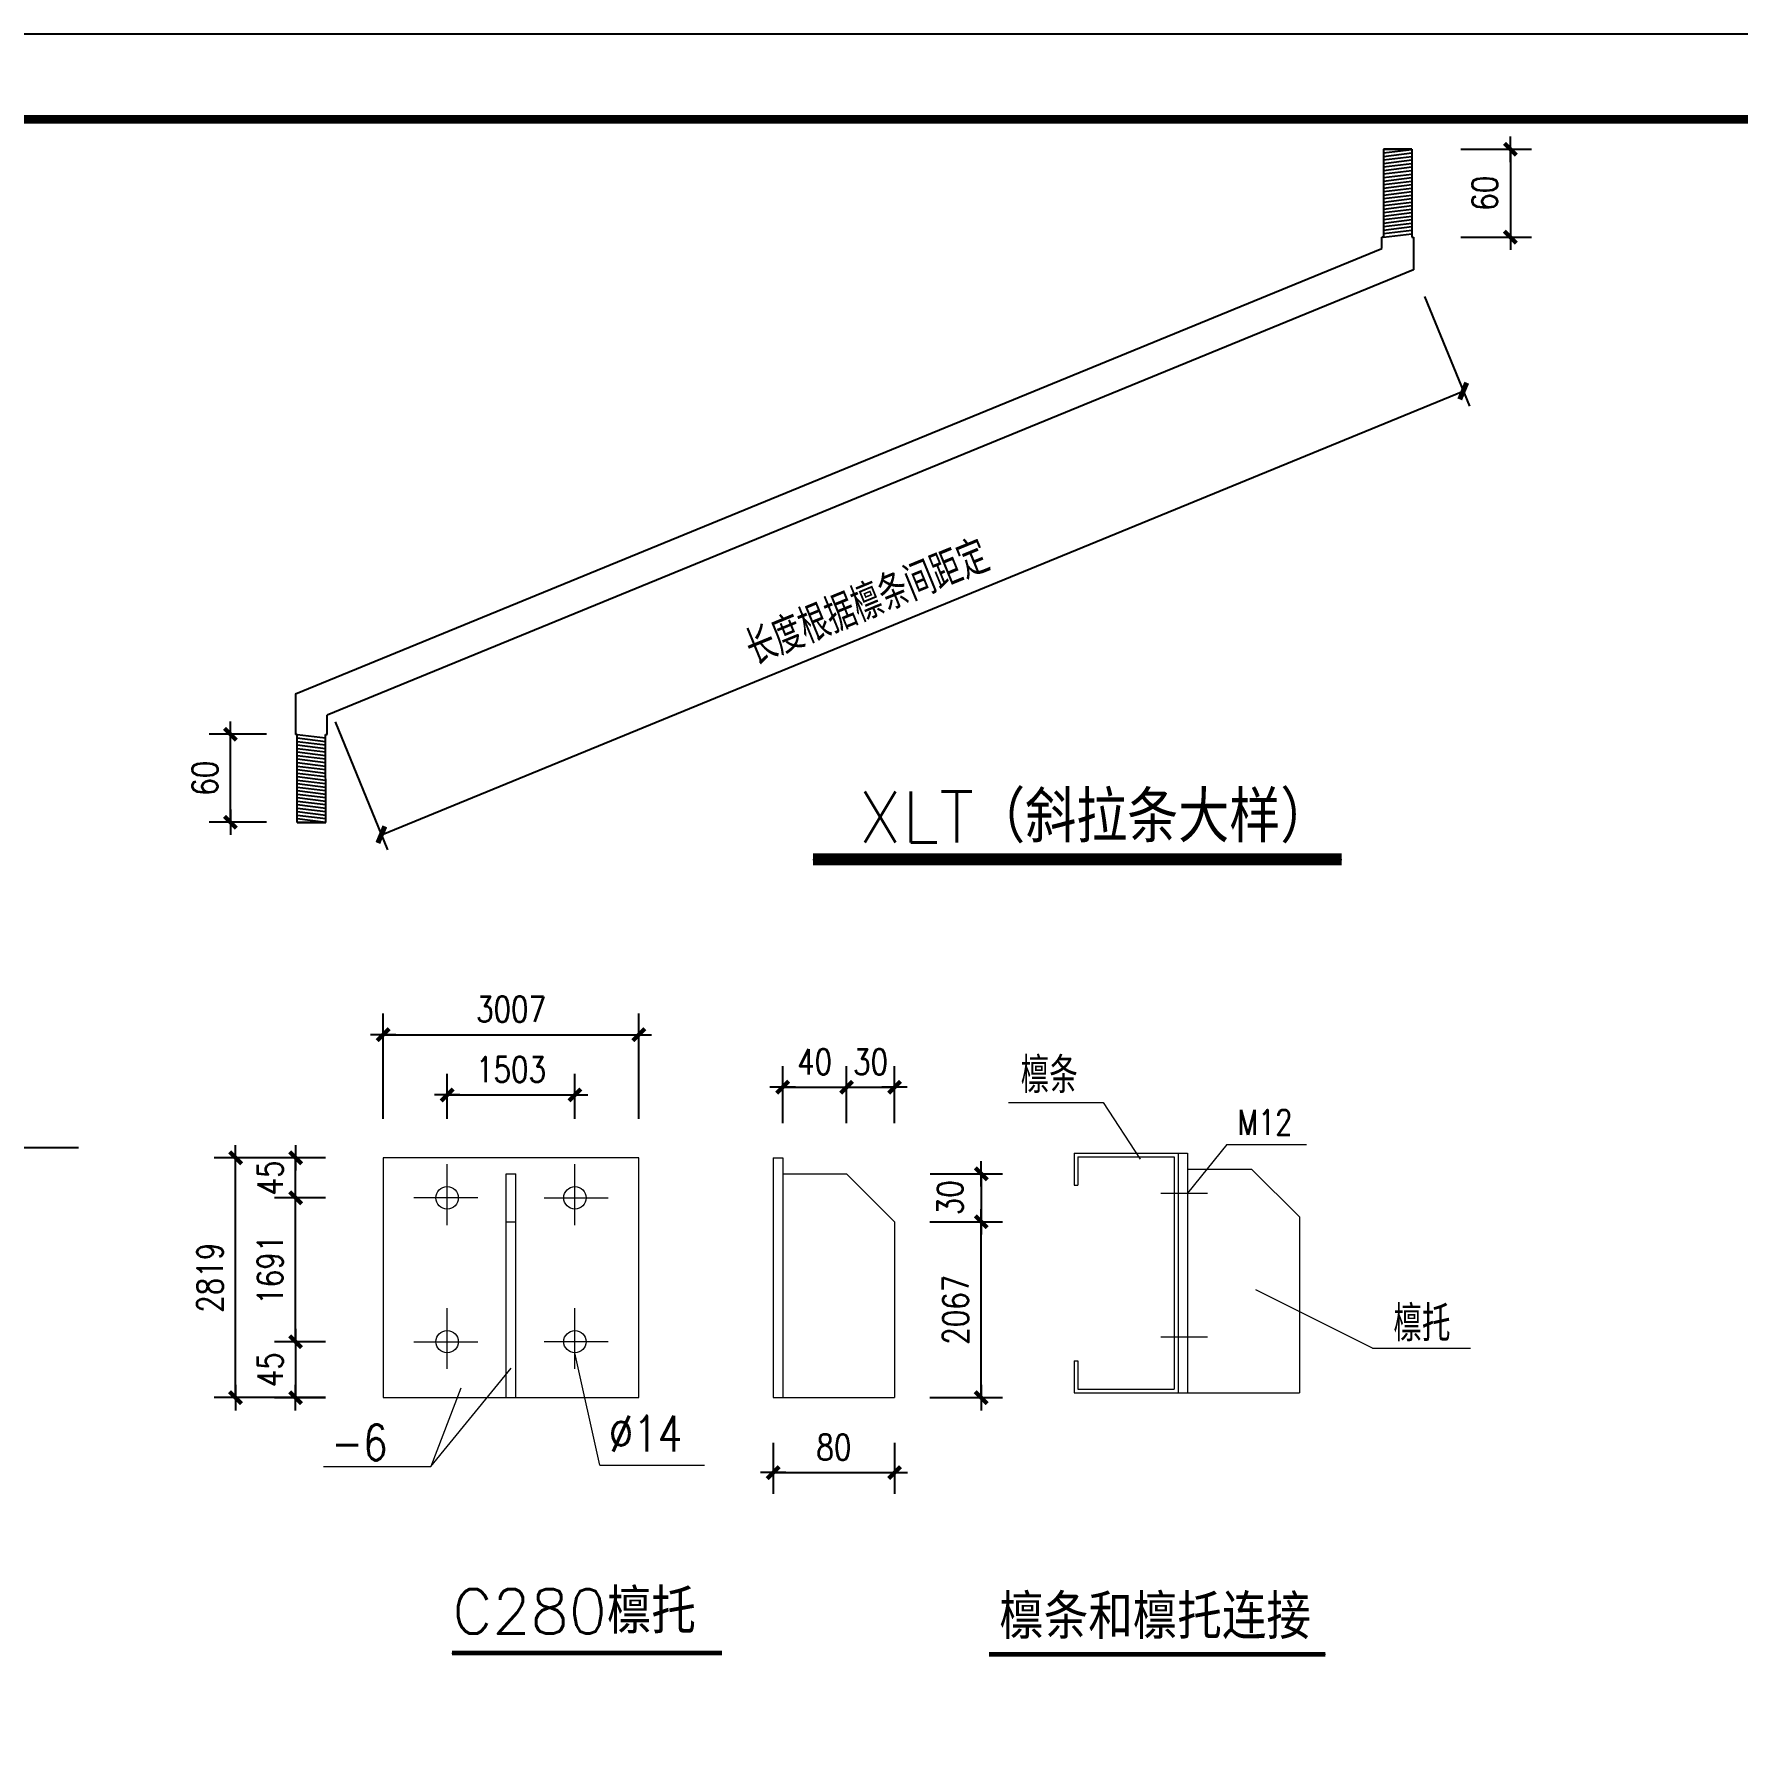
# Model space of a CAD drawing. Extents: x 36360094 to 36697644, y 75306 to 425482.
# Drawn here: x 36646309 to 36666342, y 312983 to 333095 of the extents above; entities that cross this region are included whole.
import ezdxf

# ---------------------------------------------------------------- set-up
doc = ezdxf.new("R2010")
doc.units = 0
doc.header["$LTSCALE"] = 1000
doc.header["$MEASUREMENT"] = 0
doc.linetypes.add('CENTER', pattern=[2, 1.25, -0.25, 0.25, -0.25])
doc.layers.get('0').update_dxf_attribs({"linetype": 'CONTINUOUS'})
doc.layers.get('DEFPOINTS').update_dxf_attribs({"linetype": 'CONTINUOUS'})
for name, color, linetype in [('DIANH', 6, 'CENTER'), ('GREEN', 3, 'CONTINUOUS'), ('PUB_DIM', 3, 'CONTINUOUS'), ('PUB_TITLE', 4, 'CONTINUOUS'), ('RED', 1, 'CONTINUOUS'), ('YELLOW', 2, 'CONTINUOUS'), ('标注', 4, 'CONTINUOUS')]:
    doc.layers.add(name, color=color, linetype=linetype)
doc.styles.add('DIM_FONT', font='SIMPLEX.shx', dxfattribs={"width": 0.8})
doc.styles.add('DIM_FONT_T3', font='SIMPLEX.shx', dxfattribs={"width": 0.8})
doc.styles.add('中西', font='romans.shx', dxfattribs={"width": 0.8, "height": 350, "bigfont": 'hztxt.shx'})
doc.dimstyles.new('DIMN', dxfattribs={"dimtxt": 300, "dimasz": 1, "dimexe": 250, "dimexo": 300, "dimgap": 150, "dimtad": 1, "dimdec": 0, "dimzin": 0, "dimdsep": 46, "dimtxsty": 'DIM_FONT', "dimblk": '_DIMX', "dimcen": 0.09, "dimclrt": 7, "dimadec": 0, "dimazin": 0, "dimtfac": 1, "dimtdec": 0, "dimtix": 1, "dimtmove": 2, "dimatfit": 3, "dimldrblk": '_DIMX', "dimfxl": 0, "dimtolj": 1, "dimtzin": 0, "dimarcsym": 0})
doc.dimstyles.new('DIMN$TCH&&100', dxfattribs={"dimtxt": 300, "dimasz": 1, "dimexe": 250, "dimexo": 300, "dimgap": 150, "dimtad": 1, "dimdec": 0, "dimzin": 0, "dimdsep": 46, "dimtxsty": 'DIM_FONT_T3', "dimblk": '_DIMX', "dimcen": 0.09, "dimclrt": 7, "dimadec": 0, "dimazin": 0, "dimtfac": 1, "dimtdec": 0, "dimtix": 1, "dimtmove": 2, "dimatfit": 3, "dimldrblk": '_DIMX', "dimfxl": 0, "dimtolj": 1, "dimtzin": 0, "dimarcsym": 0})

# ---------------------------------------------------------------- blocks, each defined once
blk = doc.blocks.new('_DIMX')
blk.add_line((-150, 0), (150, 0))
at = {"const_width": 50}
blk.add_lwpolyline([(-70, -70), (70, 70)], dxfattribs=at)
blk = doc.blocks.new('*D56')
at = {"layer": 'DEFPOINTS', "color": 0}
for p in [(36662783, 331742), (36662783, 330708), (36663667, 330708)]:
    blk.add_point(p, dxfattribs=at)
at = {"layer": 'PUB_DIM', "color": 0, "lineweight": -2}
for p, q in [((36663083, 331742), (36663917, 331742)), ((36663667, 331741), (36663667, 330709)), ((36663083, 330708), (36663917, 330708))]:
    blk.add_line(p, q, dxfattribs=at)
for p, rotation in [((36663667, 331742), 90), ((36663667, 330708), 270)]:
    blk.add_blockref('_DIMX', p, dxfattribs=dict(at, rotation=rotation))
at = {"layer": 'PUB_DIM', "color": 7, "insert": (36663367, 331225), "char_height": 300, "attachment_point": 5, "rotation": 90, "style": 'DIM_FONT'}
blk.add_mtext('\\A1;60', dxfattribs=at)
blk = doc.blocks.new('*D57')
at = {"layer": 'DEFPOINTS', "color": 0}
for p in [(36649383, 319883), (36650034, 319883), (36650034, 319414)]:
    blk.add_point(p, dxfattribs=at)
at = {"layer": 'PUB_DIM', "color": 0, "lineweight": -2}
for p, q in [((36649734, 319883), (36649133, 319883)), ((36649383, 319884), (36649383, 319885)), ((36649383, 319414), (36649383, 319883)), ((36649734, 319414), (36649133, 319414)), ((36649383, 319413), (36649383, 319412))]:
    blk.add_line(p, q, dxfattribs=at)
for p, rotation in [((36649383, 319883), 270), ((36649383, 319414), 90)]:
    blk.add_blockref('_DIMX', p, dxfattribs=dict(at, rotation=rotation))
at = {"layer": 'PUB_DIM', "color": 7, "insert": (36649083, 319648), "char_height": 300, "attachment_point": 5, "rotation": 90, "style": 'DIM_FONT'}
blk.add_mtext('\\A1;45', dxfattribs=at)
blk = doc.blocks.new('_ArchTick')
at = {"color": 0, "linetype": 'ByBlock', "const_width": 0.4}
blk.add_lwpolyline([(-0.5, -0.5), (0.5, 0.5)], dxfattribs=at)
blk = doc.blocks.new('*D58')
at = {"layer": 'DEFPOINTS', "color": 0}
for p in [(36648617, 324864), (36649340, 324864), (36649340, 323830)]:
    blk.add_point(p, dxfattribs=at)
at = {"layer": 'PUB_DIM', "color": 0, "lineweight": -2}
for p, q in [((36649040, 324864), (36648367, 324864)), ((36648617, 323831), (36648617, 324863)), ((36649040, 323830), (36648367, 323830))]:
    blk.add_line(p, q, dxfattribs=at)
for p, rotation in [((36648617, 324864), 90), ((36648617, 323830), 270)]:
    blk.add_blockref('_DIMX', p, dxfattribs=dict(at, rotation=rotation))
at = {"layer": 'PUB_DIM', "color": 7, "insert": (36648317, 324347), "char_height": 300, "attachment_point": 5, "rotation": 90, "style": 'DIM_FONT'}
blk.add_mtext('\\A1;60', dxfattribs=at)
blk = doc.blocks.new('*D59')
at = {"layer": 'DEFPOINTS', "color": 0}
for p in [(36650034, 317722), (36649383, 317064), (36650034, 317064)]:
    blk.add_point(p, dxfattribs=at)
at = {"layer": 'PUB_DIM', "color": 0, "lineweight": -2}
for p, q in [((36649734, 317722), (36649133, 317722)), ((36649383, 317723), (36649383, 317724)), ((36649383, 317722), (36649383, 317064)), ((36649734, 317064), (36649133, 317064)), ((36649383, 317063), (36649383, 317062))]:
    blk.add_line(p, q, dxfattribs=at)
for p, rotation in [((36649383, 317722), 270), ((36649383, 317064), 90)]:
    blk.add_blockref('_DIMX', p, dxfattribs=dict(at, rotation=rotation))
at = {"layer": 'PUB_DIM', "color": 7, "insert": (36649083, 317393), "char_height": 300, "attachment_point": 5, "rotation": 90, "style": 'DIM_FONT'}
blk.add_mtext('\\A1;45', dxfattribs=at)
blk = doc.blocks.new('*D61')
at = {"layer": 'DEFPOINTS', "color": 0}
for p in [(36656426, 320713), (36655862, 319993), (36656426, 319993)]:
    blk.add_point(p, dxfattribs=at)
at = {"layer": 'PUB_DIM', "color": 0, "lineweight": -2}
for p, q in [((36655862, 320293), (36655862, 320963)), ((36656426, 320293), (36656426, 320963)), ((36655861, 320713), (36655860, 320713)), ((36655862, 320713), (36656426, 320713)), ((36656427, 320713), (36656428, 320713))]:
    blk.add_line(p, q, dxfattribs=at)
blk.add_blockref('_DIMX', (36655862, 320713), dxfattribs=at)
at = {"layer": 'PUB_DIM', "color": 0, "lineweight": -2, "rotation": 180}
blk.add_blockref('_DIMX', (36656426, 320713), dxfattribs=at)
at = {"layer": 'PUB_DIM', "color": 7, "insert": (36656144, 321013), "char_height": 300, "attachment_point": 5, "style": 'DIM_FONT'}
blk.add_mtext('\\A1;30', dxfattribs=at)
blk = doc.blocks.new('*D62')
at = {"layer": 'DEFPOINTS', "color": 0}
for p in [(36656543, 319695), (36656543, 319132), (36657446, 319132)]:
    blk.add_point(p, dxfattribs=at)
at = {"layer": 'PUB_DIM', "color": 0, "lineweight": -2}
for p, q in [((36656843, 319695), (36657696, 319695)), ((36657446, 319694), (36657446, 319133)), ((36656843, 319132), (36657696, 319132))]:
    blk.add_line(p, q, dxfattribs=at)
for p, rotation in [((36657446, 319695), 90), ((36657446, 319132), 270)]:
    blk.add_blockref('_DIMX', p, dxfattribs=dict(at, rotation=rotation))
at = {"layer": 'PUB_DIM', "color": 7, "insert": (36657079, 319414), "char_height": 300, "attachment_point": 5, "rotation": 90, "style": 'DIM_FONT'}
blk.add_mtext('\\A1;30', dxfattribs=at)

msp = doc.modelspace()

# ---------------------------------------------------------------- linework, layer by layer
at = {"layer": 'DIANH', "lineweight": 15}
for p, q in [((36651164.3, 319092.6), (36651164.3, 319808.6)), ((36652667.7, 319092.6), (36652667.7, 319808.6)), ((36651526.7, 319413.6), (36650775, 319413.6)), ((36652305.3, 319413.6), (36653057, 319413.6)), ((36659557.8, 319470), (36660105.3, 319470)), ((36651164.3, 317401.2), (36651164.3, 318117.2)), ((36652667.7, 317401.2), (36652667.7, 318117.2)), ((36659557.8, 317778.7), (36660105.3, 317778.7)), ((36650775, 317722.2), (36651526.7, 317722.2)), ((36653057, 317722.2), (36652305.3, 317722.2))]:
    msp.add_line(p, q, dxfattribs=at)
at = {"layer": 'GREEN', "lineweight": 15}
for p, q in [((36657766, 320533.8), (36658879.9, 320533.8)), ((36658879.9, 320533.8), (36659312.7, 319869.3)), ((36660334.5, 320041.6), (36659871.7, 319470)), ((36660334.5, 320041.6), (36661271.8, 320041.6)), ((36662047.4, 317644.2), (36660673.2, 318330.5)), ((36652958.4, 316269.8), (36652667.7, 317590.7)), ((36662047.4, 317644.2), (36663200.2, 317644.2)), ((36650972.2, 316254.7), (36651918.6, 317410)), ((36651324.9, 317175.3), (36650972.2, 316254.7)), ((36649711.6, 316254.7), (36650972.2, 316254.7)), ((36652958.4, 316269.8), (36654190.3, 316269.8))]:
    msp.add_line(p, q, dxfattribs=at)
at = {"layer": 'PUB_TITLE'}
msp.add_lwpolyline([(36623344.3, 291094.8), (36697644.3, 291094.8), (36697644.3, 333094.8), (36623344.3, 333094.8)], close=True, dxfattribs=at)
at = {"layer": 'PUB_TITLE', "const_width": 100}
msp.add_lwpolyline([(36625844.3, 292094.8), (36696644.3, 292094.8), (36696644.3, 332094.8), (36625844.3, 332094.8)], close=True, dxfattribs=at)
at = {"layer": 'RED'}
for p, q in [((36662174.5, 331742.6), (36662174, 330708.6)), ((36662174.4, 331657.7), (36662510.1, 331698.8)), ((36662174.4, 331616.4), (36662510.1, 331657.5)), ((36662510.1, 331742.4), (36662174.5, 331742.6)), ((36662174.5, 331742.6), (36662510.1, 331742.4)), ((36662174.5, 331699), (36662510.1, 331740.1)), ((36662510.1, 331742.4), (36662509.6, 330708.4)), ((36662174.3, 331451.4), (36662510, 331492.5)), ((36662174.3, 331410.1), (36662510, 331451.2)), ((36662174.4, 331575.2), (36662510.1, 331616.3)), ((36662174.4, 331533.9), (36662510, 331575)), ((36662174.4, 331492.6), (36662510, 331533.7)), ((36662174.2, 331245), (36662509.9, 331286.1)), ((36662174.3, 331368.8), (36662510, 331409.9)), ((36662174.3, 331368.8), (36662510, 331409.9)), ((36662174.3, 331327.6), (36662509.9, 331368.7)), ((36662174.3, 331286.3), (36662509.9, 331327.4)), ((36662174.1, 331080), (36662509.8, 331121.1)), ((36662174.1, 331038.7), (36662509.8, 331079.8)), ((36662174.2, 331203.8), (36662509.9, 331244.9)), ((36662174.2, 331162.5), (36662509.9, 331203.6)), ((36662174.2, 331121.2), (36662509.8, 331162.3)), ((36662174, 330873.6), (36662509.7, 330914.7)), ((36662174, 330832.4), (36662509.7, 330873.5)), ((36662174.1, 330997.4), (36662509.8, 331038.5)), ((36662174.1, 330956.2), (36662509.7, 330997.3)), ((36662174.1, 330914.9), (36662509.7, 330956)), ((36662154.4, 330576.5), (36662154.8, 330708.6)), ((36662174, 330708.6), (36662154.8, 330708.6)), ((36662174, 330791.1), (36662509.7, 330832.2)), ((36662174, 330749.8), (36662509.6, 330790.9)), ((36662174, 330708.6), (36662509.6, 330749.7)), ((36662509.6, 330708.4), (36662528.8, 330708.4)), ((36662528.8, 330708.4), (36662528.3, 330325.5)), ((36649380.8, 325339.2), (36662154.4, 330576.5)), ((36662528.3, 330325.5), (36649755, 325088.4)), ((36649380.8, 325339.2), (36649381.2, 324862)), ((36649755.2, 324862.2), (36649755, 325088.4)), ((36649400.4, 324862), (36649381.2, 324862)), ((36649400.4, 324862), (36649736, 324820.9)), ((36649400.9, 323828), (36649400.4, 324862)), ((36649400.4, 324820.8), (36649736, 324779.7)), ((36649736.5, 323828.2), (36649736, 324862.2)), ((36649736, 324862.2), (36649755.2, 324862.2)), ((36649400.4, 324779.5), (36649736.1, 324738.4)), ((36649400.4, 324738.2), (36649736.1, 324697.1)), ((36649400.4, 324697), (36649736.1, 324655.9)), ((36649400.5, 324655.7), (36649736.1, 324614.6)), ((36649400.5, 324614.4), (36649736.2, 324573.3)), ((36649400.5, 324573.2), (36649736.2, 324532.1)), ((36649400.5, 324531.9), (36649736.2, 324490.8)), ((36649400.5, 324490.6), (36649736.2, 324449.5)), ((36649400.6, 324449.4), (36649736.2, 324408.3)), ((36649400.6, 324408.1), (36649736.3, 324367)), ((36649400.6, 324366.8), (36649736.3, 324325.7)), ((36649400.6, 324325.6), (36649736.3, 324284.5)), ((36649400.7, 324284.3), (36649736.3, 324243.2)), ((36649400.7, 324243), (36649736.3, 324202)), ((36649400.7, 324201.8), (36649736.4, 324160.7)), ((36649400.7, 324201.8), (36649736.4, 324160.7)), ((36649400.7, 324160.5), (36649736.4, 324119.4)), ((36649400.7, 324119.2), (36649736.4, 324078.2)), ((36649400.8, 324078), (36649736.4, 324036.9)), ((36649400.8, 324036.7), (36649736.4, 323995.6)), ((36649400.8, 323995.4), (36649736.5, 323954.4)), ((36649400.8, 323954.2), (36649736.5, 323913.1)), ((36649400.8, 323912.9), (36649736.5, 323871.8)), ((36649400.9, 323871.6), (36649736.5, 323830.6)), ((36649400.9, 323828), (36649736.5, 323828.2)), ((36649736.5, 323828.2), (36649400.9, 323828))]:
    msp.add_line(p, q, dxfattribs=at)
at = {"layer": 'RED', "lineweight": 15}
for p, q in [((36655465.8, 323393.1), (36661683.6, 323393.1)), ((36653419.5, 319883.4), (36650412.6, 319883.4)), ((36650412.6, 319883.4), (36650412.6, 317064.5)), ((36653419.5, 317064.5), (36653419.5, 319883.4)), ((36654998, 319883.4), (36655110.7, 319883.4)), ((36654998, 319883.4), (36654998, 317064.5)), ((36655110.7, 319883.4), (36655110.7, 317064.5)), ((36658537.4, 319939.9), (36659759, 319939.9)), ((36658537.4, 319939.9), (36658537.4, 319564)), ((36658580.7, 319896.6), (36659715.7, 319896.6)), ((36658580.7, 319896.6), (36658580.7, 319564)), ((36659715.7, 319896.6), (36659715.7, 317164.2)), ((36659759, 319939.9), (36659871.7, 319939.9)), ((36659759, 319939.9), (36659759, 317121)), ((36659871.7, 319939.9), (36659871.7, 317121)), ((36651859.7, 319695.5), (36651972.4, 319695.5)), ((36651859.7, 317064.5), (36651859.7, 319695.5)), ((36651972.4, 317064.5), (36651972.4, 319695.5)), ((36655110.7, 319695.5), (36655862.4, 319695.5)), ((36655862.4, 319695.5), (36656426.2, 319131.7)), ((36659871.7, 319751.9), (36660623.4, 319751.9)), ((36660623.4, 319751.9), (36661187.2, 319188.2)), ((36658537.4, 319564), (36658580.7, 319564)), ((36661187.2, 319188.2), (36661187.2, 317121)), ((36651859.7, 319131.7), (36651972.4, 319131.7)), ((36656426.2, 319131.7), (36656426.2, 317064.5)), ((36658537.4, 317496.8), (36658580.7, 317496.8)), ((36658537.4, 317496.8), (36658537.4, 317121)), ((36658580.7, 317496.8), (36658580.7, 317164.2)), ((36650412.6, 317064.5), (36653419.5, 317064.5)), ((36654998, 317064.5), (36656426.2, 317064.5)), ((36658537.4, 317121), (36659759, 317121)), ((36658580.7, 317164.2), (36659715.7, 317164.2)), ((36659759, 317121), (36661187.2, 317121)), ((36651220.8, 314061.2), (36654395.7, 314061.2)), ((36657538, 314047.3), (36661492.8, 314047.3))]:
    msp.add_line(p, q, dxfattribs=at)
at = {"layer": 'RED', "const_width": 144}
msp.add_lwpolyline([(36655465.8, 323393.1), (36661683.6, 323393.1)], dxfattribs=at)
at = {"layer": 'RED', "lineweight": 15}
for centre in [(36651164.3, 319413.6), (36652667.7, 319413.6), (36651164.3, 317722.2), (36652667.7, 317722.2)]:
    msp.add_circle(centre, 131.5, dxfattribs=at)
at = {"layer": 'YELLOW'}
msp.add_line((36644588.2, 320005.7), (36646830.6, 320005.7), dxfattribs=at)
at = {"layer": 'YELLOW', "const_width": 55.1}
for points in [[(36651220.8, 314061.2), (36654395.7, 314061.2)], [(36657538, 314047.3), (36661492.8, 314047.3)]]:
    msp.add_lwpolyline(points, dxfattribs=at)
at = {"layer": '标注'}
for p, q in [((36662657, 330011.6), (36663185.3, 328723.2)), ((36650391.2, 323683.3), (36663113.1, 328899.4)), ((36649848, 325008.2), (36650463.4, 323507.1))]:
    msp.add_line(p, q, dxfattribs=at)

# ---------------------------------------------------------------- block references
at = {"layer": '标注', "xscale": 150.0000000077157, "yscale": 150.0000000077157, "zscale": 150.0000000077157}
for p, rotation in [((36663113.1, 328899.4), 22.29394787795311), ((36650391.2, 323683.3), 202.2939478779531)]:
    msp.add_blockref('_ArchTick', p, dxfattribs=dict(at, rotation=rotation))

# ---------------------------------------------------------------- texts
at = {"style": '中西'}
for s, height, p in [('XLT（斜拉条大样）', 600, (36655999.2, 323592.2)), ('C280檩托', 523.6, (36651225.8, 314289.3)), ('檩条和檩托连接', 523.6, (36657657.2, 314226))]:
    msp.add_text(s, height=height, dxfattribs=at).set_placement(p)
at = {"layer": '标注', "style": '中西', "width": 0.8}
for s, height, p in [('檩条', 420, (36657909, 320644.5)), ('M12', 294, (36660458.1, 320154.5)), ('檩托', 420, (36662291.6, 317725.4)), ('%%c14', 420, (36653066, 316431.1)), ('-6', 420, (36649802.5, 316326.9))]:
    msp.add_text(s, height=height, dxfattribs=at).set_placement(p)
at = {"layer": '标注', "insert": (36656101.9, 326416.9), "char_height": 420, "attachment_point": 5, "rotation": 22.29395, "style": '中西'}
msp.add_mtext('长度根据檩条间距定', dxfattribs=at)

# ---------------------------------------------------------------- dimensions: what is measured, and where the dimension line sits
at = {"layer": 'PUB_DIM'}
for base, p1, p2, angle, text, picture, middle in [((36663666.5, 330708.4), (36662782.7, 331742.4), (36662782.7, 330708.4), 90, '60', '*D56', (36663366.5, 331225.4)), ((36648616.7, 324863.8), (36649340.4, 323829.8), (36649340.4, 324863.8), 270, '60', '*D58', (36648316.7, 324346.8)), ((36649383.1, 319883.4), (36650034.3, 319413.6), (36650034.3, 319883.4), 90, '45', '*D57', (36649083.1, 319648.5)), ((36649383.1, 317064.5), (36650034.3, 317722.2), (36650034.3, 317064.5), 90, '45', '*D59', (36649083.1, 317393.4))]:
    dim = msp.add_linear_dim(base=base, p1=p1, p2=p2, angle=angle, text=text, dimstyle='DIMN', dxfattribs=at)
    dim.commit()
    dim.dimension.update_dxf_attribs({"geometry": picture, "text_midpoint": middle})
for p1, p2, distance in [((36650412.6, 320040.9), (36653419.5, 320040.9), 1290.6), ((36651164.3, 320040.9), (36652667.7, 320040.9), 582.2), ((36650034.3, 317064.5), (36650034.3, 319883.4), 1357.4), ((36650034.3, 317722.2), (36650034.3, 319413.6), 651.2), ((36656542.7, 317064.5), (36656542.7, 319131.7), -902.9)]:
    msp.add_aligned_dim(p1=p1, p2=p2, distance=distance, dimstyle='DIMN$TCH&&100', dxfattribs=at).render()
for base, p1, p2, text in [((36655862.4, 320713.4), (36655110.7, 319992.7), (36655862.4, 319992.7), '40'), ((36656426.2, 316182.5), (36654998, 316832.3), (36656426.2, 316832.3), '80')]:
    msp.add_linear_dim(base=base, p1=p1, p2=p2, text=text, dimstyle='DIMN', dxfattribs=at).render()
dim = msp.add_linear_dim(base=(36656426.2, 320713.4), p1=(36655862.4, 319992.7), p2=(36656426.2, 319992.7), text='30', dimstyle='DIMN', dxfattribs=at)
dim.commit()
dim.dimension.update_dxf_attribs({"geometry": '*D61', "text_midpoint": (36656144.3, 321013.4)})
dim = msp.add_linear_dim(base=(36657445.7, 319131.7), p1=(36656542.7, 319695.5), p2=(36656542.7, 319131.7), angle=90, text='30', dimstyle='DIMN', dxfattribs=at)
dim.commit()
dim.dimension.update_dxf_attribs({"geometry": '*D62', "text_midpoint": (36657078.8, 319413.6), "dimtype": 128})

doc.saveas('drawing.dxf')
